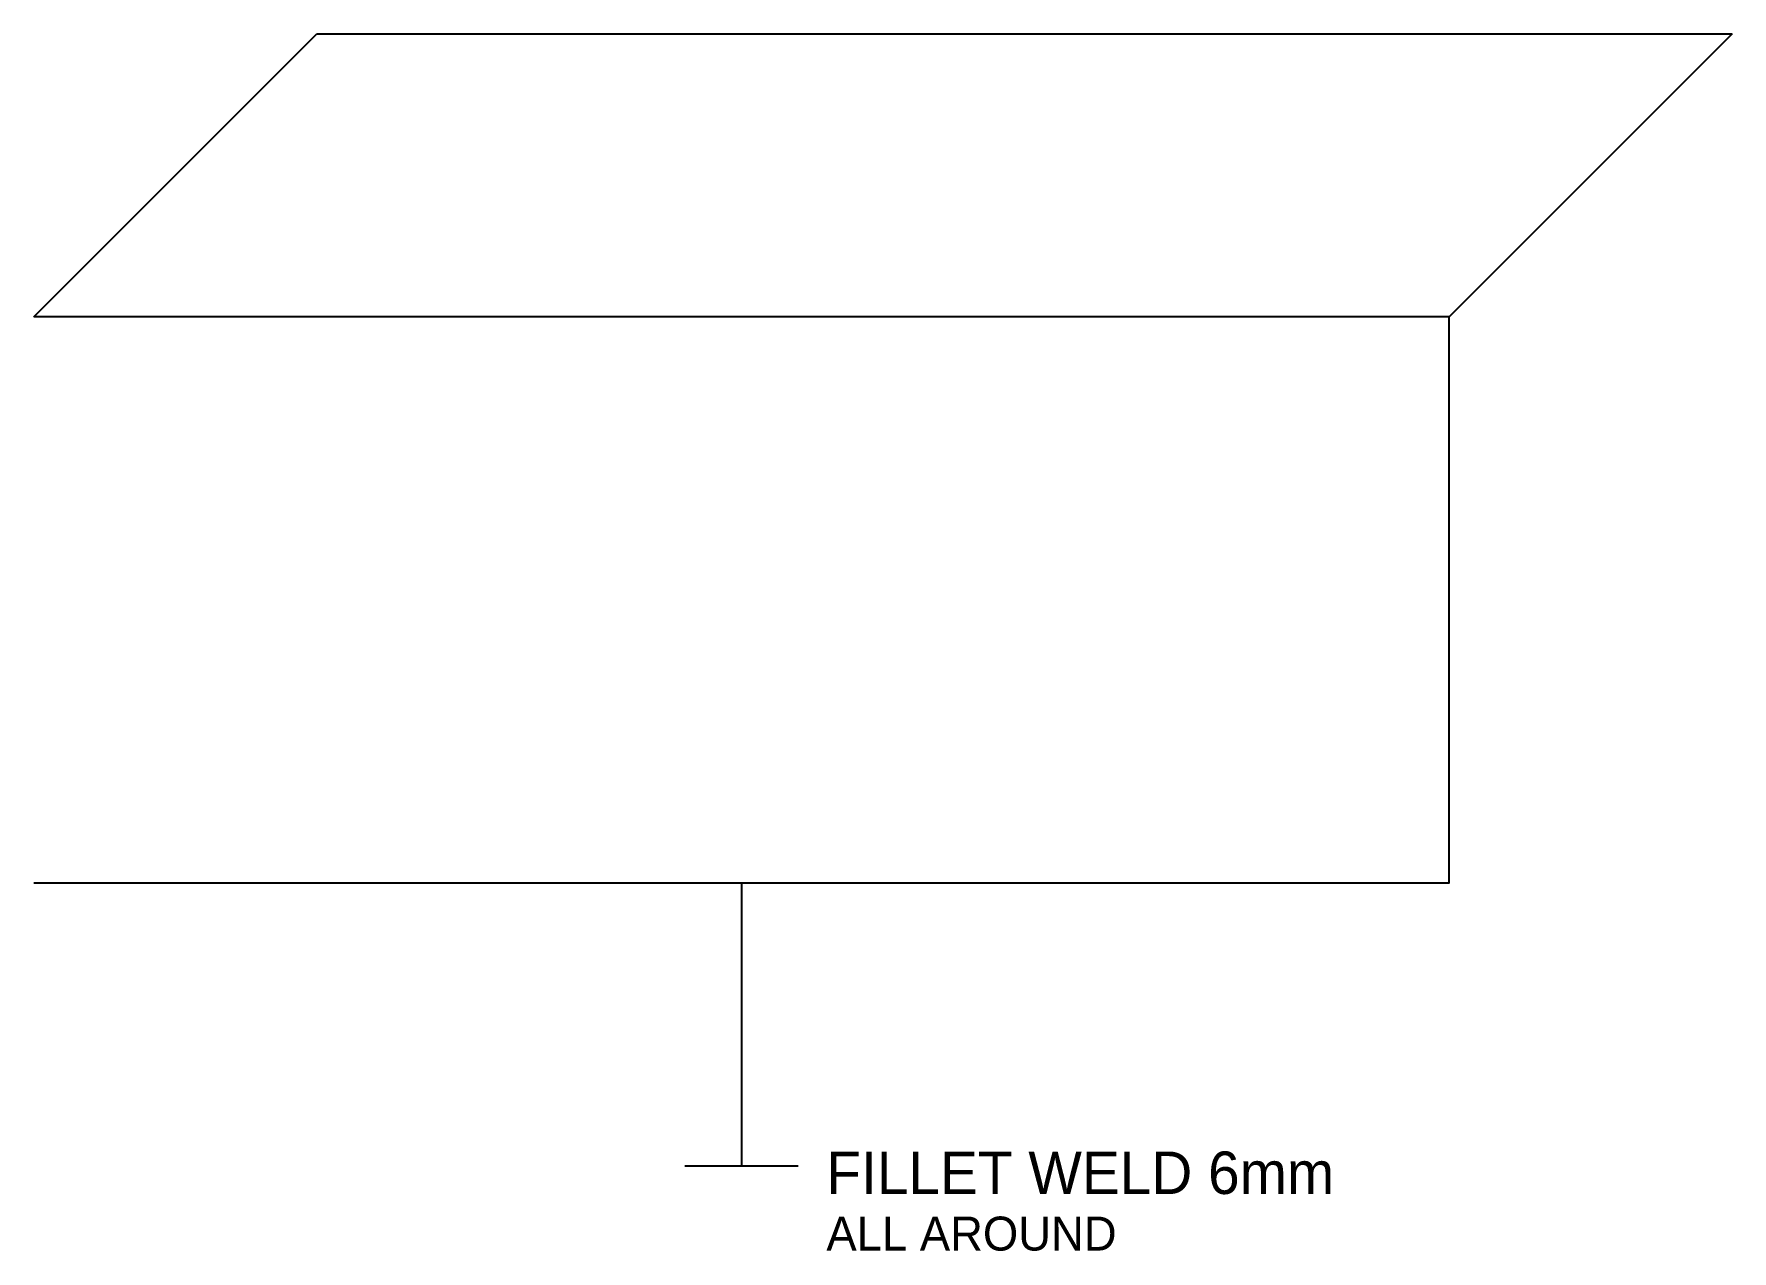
# Model space of a CAD drawing. Header units: metres. Extents: x 0 to 60, y -13 to 30.
import ezdxf

# ---------------------------------------------------------------- set-up
doc = ezdxf.new("R2010")
doc.units = ezdxf.units.M

msp = doc.modelspace()

# ---------------------------------------------------------------- linework, layer by layer
for p, q in [((0, 20), (10, 30)), ((10, 30), (60, 30)), ((60, 30), (50, 20)), ((25, 0), (25, -10)), ((23, -10), (27, -10))]:
    msp.add_line(p, q)
msp.add_lwpolyline([(0, 0), (50, 0), (50, 20), (0, 20)])

# ---------------------------------------------------------------- texts
for s, height, p in [('FILLET WELD 6mm', 1.5, (28, -11)), ('ALL AROUND', 1.2, (28, -13))]:
    msp.add_text(s, height=height).set_placement(p)

doc.saveas('drawing.dxf')
